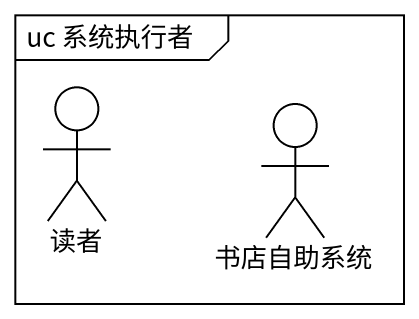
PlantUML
@startuml
mainframe uc 系统执行者
actor 读者
actor 书店自助系统
@enduml
